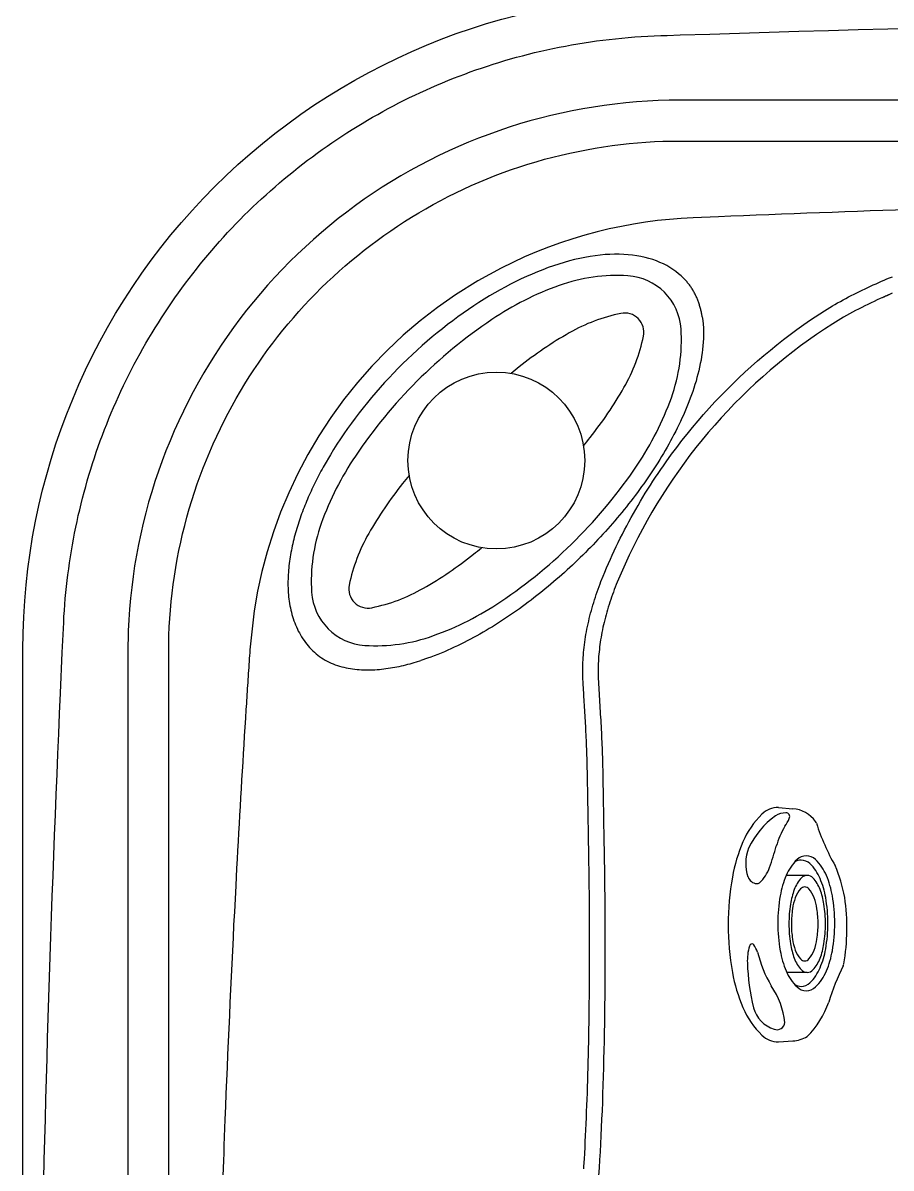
# Model space of a CAD drawing. Extents: x 528 to 612, y 649 to 778.
# Drawn here: x 528.21 to 544.15, y 713.94 to 734.95 of the extents above; entities that cross this region are included whole.
import ezdxf

# ---------------------------------------------------------------- set-up
doc = ezdxf.new("R2010")
doc.units = 0
doc.header["$MEASUREMENT"] = 0
doc.layers.add('1', color=4, linetype='Continuous')

# ---------------------------------------------------------------- blocks, each defined once
blk = doc.blocks.new('speaker_cover')
at = {"layer": '1'}
blk.add_lwpolyline([(132.406, 82.479, 0.182123), (131.717, 82.22, 0.10272), (130.95, 81.201, 0.06203), (130.518, 79.884, 0.048276), (130.346, 78.114, 0.048276), (130.518, 76.344, 0.06203), (130.95, 75.027, 0.10272), (131.717, 74.008, 0.182123), (132.406, 73.749, 0.182123), (133.094, 74.008, 0.10272), (133.862, 75.027, 0.06203), (134.293, 76.344, 0.048276), (134.465, 78.114, 0.048276), (134.293, 79.884, 0.06203), (133.862, 81.201, 0.10272), (133.094, 82.22, 0.182123)], format="xyb", close=True, dxfattribs=at)
at = {"layer": '1', "color": 3}
for points in [[(132.406, 81.797, 0.252394), (132.111, 81.638, 0.079125), (131.696, 80.718, 0.038428), (131.487, 79.628, 0.003572), (131.467, 79.436, 0.028106)], [(133.344, 79.436, 0.003572), (133.324, 79.628, 0.038428), (133.115, 80.718, 0.079125), (132.7, 81.638, 0.252394), (132.406, 81.797, 0.252394)], [(131.467, 76.792, 0.003572), (131.487, 76.6, 0.038428), (131.696, 75.51, 0.079125), (132.111, 74.59, 0.252394), (132.406, 74.431, 0.252394), (132.7, 74.59, 0.079125), (133.115, 75.51, 0.038428), (133.324, 76.6, 0.003572), (133.344, 76.792, 0.028106)]]:
    blk.add_lwpolyline(points, format="xyb", dxfattribs=at)
at = {"layer": '1'}
blk.add_circle((132.406, 78.114), 1.622, dxfattribs=at)
blk = doc.blocks.new('68')
at = {"layer": '1', "color": 1, "rotation": 180}
blk.add_blockref('speaker_cover', (132.406, 78.114), dxfattribs=at)
blk = doc.blocks.new('94JET')
at = {"layer": '1', "color": 2}
for p, q in [((0.921, 2.15), (1.187, 2.128)), ((1.45, 0.905), (1.065, 0.905)), ((1.45, -0.876), (1.076, -0.876)), ((0.921, -2.15), (1.195, -2.132))]:
    blk.add_line(p, q, dxfattribs=at)
blk.add_lwpolyline([(0.921, 2.15, 0.194525), (0.62, 2.028, 0.099704), (0.27, 1.52, 0.05735), (0.077, 0.875, 0.043939), (0, 0, 0.043939), (0.077, -0.875, 0.05735), (0.27, -1.52, 0.099704), (0.62, -2.028, 0.194525), (0.921, -2.15, 0.194525)], format="xyb", dxfattribs=at)
for points in [[(1.956, 0.027, 0.043317), (1.912, 0.531, 0.056661), (1.803, 0.902, 0.099192), (1.604, 1.195, 0.196409), (1.433, 1.265, 0.196409), (1.263, 1.195, 0.099192), (1.064, 0.902, 0.056661), (0.954, 0.531, 0.043317), (0.911, 0.027, 0.043317), (0.954, -0.477, 0.056661), (1.064, -0.849, 0.099192), (1.263, -1.142, 0.196409), (1.433, -1.211, 0.196409), (1.604, -1.142, 0.099192), (1.803, -0.849, 0.056661), (1.912, -0.477, 0.043317)], [(1.45, -0.876, 0.211502), (1.556, -0.829, 0.094638), (1.687, -0.615, 0.051331), (1.756, -0.349, 0.038645), (1.785, 0.015, 0.038645), (1.756, 0.378, 0.051331), (1.687, 0.644, 0.094638), (1.556, 0.858, 0.211502), (1.45, 0.905, 0.211502), (1.344, 0.858, 0.094638), (1.213, 0.644, 0.051331), (1.143, 0.378, 0.038645), (1.115, 0.015, 0.038645), (1.143, -0.349, 0.051331), (1.213, -0.615, 0.094638), (1.344, -0.829, 0.211502)]]:
    blk.add_lwpolyline(points, format="xyb", close=True, dxfattribs=at)
at = {"layer": '1', "color": 3}
for points in [[(1.83, 0.027, 0.043317), (1.789, 0.498, 0.056661), (1.686, 0.846, 0.099192), (1.5, 1.12, 0.196409), (1.341, 1.185, 0.139465), (1.221, 1.151, 0.099192)], [(1.221, -1.097, 0.139465), (1.341, -1.131, 0.196409), (1.5, -1.066, 0.099192), (1.686, -0.792, 0.056661), (1.789, -0.445, 0.043317), (1.83, 0.027, 0.043317)]]:
    blk.add_lwpolyline(points, format="xyb", dxfattribs=at)
blk.add_lwpolyline([(1.405, -0.664, 0.216678), (1.482, -0.629, 0.092908), (1.578, -0.465, 0.049579), (1.629, -0.263, 0.037156), (1.65, 0.015, 0.037156), (1.629, 0.292, 0.049579), (1.578, 0.494, 0.092908), (1.482, 0.658, 0.216678), (1.405, 0.693, 0.216678), (1.328, 0.658, 0.092908), (1.232, 0.494, 0.049579), (1.18, 0.292, 0.037156), (1.16, 0.015, 0.037156), (1.18, -0.263, 0.049579), (1.232, -0.465, 0.092908), (1.328, -0.629, 0.216678)], format="xyb", close=True, dxfattribs=at)
at = {"layer": '1', "color": 2}
for centre, radius, start, end in [((1.139, 1.557), 0.573, 35.9872, 85.3803), ((1.506, 1.824), 0.119, 17.5387, 35.9872), ((5.326, 3.031), 3.886, 197.5387, 210.0725), ((-0.387, 0.06), 2.563, 9.9192, 23.5403), ((-1.707, -0.062), 3.886, 350.2358, 8.3326), ((5.966, -2.677), 4.308, 153.4774, 163.0192), ((2.005, -0.701), 0.119, 333.4774, 350.2358), ((0.343, -0.913), 1.586, 314.1906, 341.365), ((1.155, -1.578), 0.556, 273.3737, 301.881)]:
    blk.add_arc(centre, radius, start, end, dxfattribs=at)
at = {"layer": '1', "color": 3}
for centre, radius, start, end in [((1.783, 0.735), 1.56, 125.9518, 154.4901), ((1.062, 1.678), 0.375, 90.333, 121.4248), ((0.571, 2.169), 0.592, 322.0648, 338.2692), ((1.061, 1.984), 0.0685, 330.254, 90.9551), ((2.518, 0.959), 1.705, 150.2332, 163.6622), ((1.083, 1.125), 0.762, 158.3465, 199.0444), ((-3.065, 2.471), 4.079, 339.6279, 345.3447), ((0.063, 1.308), 0.743, 313.5517, 339.6906), ((0.542, 0.942), 0.19, 200.0641, 264.4059), ((0.53, 0.818), 0.0654, 264.4059, 313.5517), ((1.29, -0.659), 0.939, 163.5628, 182.5916), ((0.458, -0.416), 0.0728, 137.8056, 161.5776), ((0.436, -0.396), 0.042, 36.1572, 137.8056), ((0.053, -0.676), 0.517, 19.6286, 36.1572), ((2.77, 0.041), 2.296, 193.6863, 210.4486), ((4.122, -0.595), 3.771, 181.612, 194.2575), ((-0.393, -1.943), 1.44, 5.8985, 34.7447), ((1.007, -1.384), 0.558, 194.4882, 252.9172), ((0.894, -1.781), 0.146, 249.6717, 354.5827)]:
    blk.add_arc(centre, radius, start, end, dxfattribs=at)
blk = doc.blocks.new('2010JETSETTER')
at = {"layer": '1', "color": 3, "linetype": 'Continuous'}
for p, q in [((72.055, 63.184), (12.058, 63.184)), ((1.926, 53.052), (1.926, 12.056))]:
    blk.add_line(p, q, dxfattribs=at)
at = {"layer": '1', "color": 4, "linetype": 'Continuous'}
blk.add_lwpolyline([(12, 65.108), (72.112, 65.108, -0.414214), (84.112, 53.108), (84.112, 12, -0.414214), (72.112, 0), (12, 0, -0.414214), (0, 12), (0, 53.108, -0.414214)], format="xyb", close=True, dxfattribs=at)
at = {"layer": '1', "color": 3, "linetype": 'Continuous'}
for points in [[(12.061, 64.381), (12.606, 64.398), (13.151, 64.415), (13.696, 64.431), (14.241, 64.448), (14.786, 64.464), (15.331, 64.479), (15.876, 64.495), (16.421, 64.509), (16.967, 64.524), (17.512, 64.538), (18.057, 64.553), (18.602, 64.566), (19.147, 64.58), (19.692, 64.593), (20.238, 64.606)], [(0.723, 53.05), (0.728, 53.16), (0.733, 53.27), (0.738, 53.38), (0.743, 53.49), (0.749, 53.6), (0.754, 53.71), (0.761, 53.82), (0.769, 53.93), (0.778, 54.04), (0.789, 54.15), (0.8, 54.26), (0.812, 54.37), (0.826, 54.479), (0.84, 54.589), (0.855, 54.698), (0.872, 54.807), (0.89, 54.916), (0.908, 55.024), (0.928, 55.133), (0.949, 55.241), (0.97, 55.349), (0.993, 55.456), (1.017, 55.563), (1.042, 55.67), (1.068, 55.777), (1.095, 55.884), (1.123, 55.99), (1.152, 56.096), (1.182, 56.202), (1.213, 56.307), (1.245, 56.412), (1.278, 56.517), (1.312, 56.622), (1.347, 56.726), (1.384, 56.83), (1.421, 56.933), (1.459, 57.037), (1.498, 57.14), (1.539, 57.242), (1.58, 57.344), (1.622, 57.446), (1.665, 57.547), (1.709, 57.648), (1.754, 57.748), (1.8, 57.848), (1.848, 57.947), (1.896, 58.046), (1.945, 58.145), (1.995, 58.243), (2.045, 58.34), (2.097, 58.437), (2.15, 58.534), (2.204, 58.63), (2.258, 58.725), (2.314, 58.82), (2.37, 58.914), (2.428, 59.008), (2.486, 59.101), (2.545, 59.194), (2.605, 59.286), (2.666, 59.377), (2.728, 59.468), (2.79, 59.558), (2.854, 59.648), (2.918, 59.737), (2.984, 59.825), (3.05, 59.913), (3.117, 60), (3.185, 60.087), (3.253, 60.173), (3.323, 60.258), (3.393, 60.342), (3.465, 60.426), (3.537, 60.509), (3.61, 60.592), (3.683, 60.674), (3.758, 60.755), (3.833, 60.835), (3.909, 60.915), (3.986, 60.994), (4.064, 61.072), (4.142, 61.149), (4.221, 61.226), (4.301, 61.301), (4.382, 61.376), (4.463, 61.451), (4.545, 61.524), (4.628, 61.597), (4.711, 61.669), (4.795, 61.74), (4.88, 61.81), (4.966, 61.879), (5.052, 61.948), (5.139, 62.016), (5.226, 62.082), (5.314, 62.148), (5.403, 62.213), (5.492, 62.278), (5.582, 62.341), (5.673, 62.403), (5.764, 62.465), (5.855, 62.526), (5.948, 62.585), (6.041, 62.644), (6.134, 62.702), (6.228, 62.759), (6.322, 62.815), (6.417, 62.871), (6.513, 62.925), (6.609, 62.978), (6.706, 63.031), (6.803, 63.082), (6.9, 63.133), (6.999, 63.182), (7.097, 63.231), (7.196, 63.279), (7.296, 63.325), (7.396, 63.371), (7.497, 63.416), (7.598, 63.46), (7.699, 63.503), (7.801, 63.545), (7.903, 63.586), (8.006, 63.626), (8.109, 63.664), (8.212, 63.702), (8.316, 63.739), (8.42, 63.775), (8.525, 63.81), (8.63, 63.844), (8.737, 63.877), (8.844, 63.91), (8.952, 63.941), (9.06, 63.971), (9.17, 64.001), (9.28, 64.029), (9.391, 64.057), (9.503, 64.083), (9.615, 64.109), (9.729, 64.133), (9.842, 64.156), (9.957, 64.178), (10.071, 64.199), (10.185, 64.219), (10.3, 64.238), (10.415, 64.255), (10.53, 64.272), (10.645, 64.287), (10.761, 64.301), (10.877, 64.313), (10.994, 64.325), (11.112, 64.335), (11.231, 64.345), (11.35, 64.353), (11.469, 64.36), (11.588, 64.365), (11.706, 64.369), (11.824, 64.373), (12.061, 64.381)], [(12.058, 63.184), (11.859, 63.182), (11.66, 63.176), (11.461, 63.166), (11.262, 63.153), (11.064, 63.135), (10.866, 63.114), (10.669, 63.089), (10.472, 63.059), (10.275, 63.026), (10.08, 62.989), (9.885, 62.949), (9.691, 62.904), (9.498, 62.856), (9.306, 62.804), (9.115, 62.748), (8.926, 62.688), (8.737, 62.625), (8.55, 62.558), (8.364, 62.488), (8.18, 62.413), (7.997, 62.335), (7.815, 62.254), (7.635, 62.169), (7.457, 62.08), (7.281, 61.988), (7.106, 61.893), (6.934, 61.794), (6.763, 61.692), (6.595, 61.586), (6.429, 61.478), (6.265, 61.366), (6.104, 61.251), (5.944, 61.133), (5.788, 61.012), (5.633, 60.888), (5.481, 60.76), (5.331, 60.63), (5.184, 60.497), (5.04, 60.361), (4.898, 60.222), (4.759, 60.08), (4.622, 59.936), (4.489, 59.789), (4.358, 59.639), (4.23, 59.486), (4.105, 59.33), (3.983, 59.173), (3.864, 59.013), (3.749, 58.851), (3.636, 58.687), (3.527, 58.52), (3.422, 58.352), (3.32, 58.182), (3.221, 58.009), (3.125, 57.835), (3.033, 57.659), (2.945, 57.481), (2.86, 57.302), (2.778, 57.12), (2.7, 56.937), (2.626, 56.753), (2.555, 56.567), (2.487, 56.379), (2.424, 56.19), (2.364, 56), (2.308, 55.809), (2.256, 55.616), (2.207, 55.423), (2.162, 55.229), (2.121, 55.033), (2.084, 54.838), (2.051, 54.641), (2.022, 54.444), (1.997, 54.246), (1.975, 54.048), (1.958, 53.849), (1.944, 53.65), (1.934, 53.451), (1.926, 53.052)], [(2.676, 53.054), (2.677, 53.209), (2.68, 53.364), (2.687, 53.519), (2.696, 53.674), (2.708, 53.83), (2.722, 53.985), (2.739, 54.141), (2.759, 54.297), (2.781, 54.453), (2.806, 54.609), (2.834, 54.765), (2.864, 54.92), (2.897, 55.075), (2.932, 55.23), (2.97, 55.384), (3.011, 55.537), (3.054, 55.69), (3.1, 55.842), (3.149, 55.993), (3.2, 56.143), (3.253, 56.293), (3.309, 56.441), (3.367, 56.588), (3.428, 56.734), (3.491, 56.878), (3.557, 57.022), (3.625, 57.163), (3.695, 57.303), (3.767, 57.442), (3.841, 57.579), (3.917, 57.714), (3.995, 57.847), (4.074, 57.978), (4.155, 58.108), (4.238, 58.235), (4.323, 58.361), (4.41, 58.485), (4.498, 58.608), (4.588, 58.728), (4.68, 58.847), (4.773, 58.964), (4.868, 59.08), (4.965, 59.194), (5.064, 59.306), (5.164, 59.417), (5.266, 59.526), (5.37, 59.633), (5.476, 59.739), (5.583, 59.843), (5.692, 59.945), (5.803, 60.046), (5.916, 60.145), (6.03, 60.242), (6.146, 60.337), (6.264, 60.431), (6.383, 60.523), (6.504, 60.613), (6.627, 60.702), (6.751, 60.788), (6.877, 60.873), (7.005, 60.956), (7.134, 61.037), (7.265, 61.117), (7.398, 61.194), (7.532, 61.27), (7.668, 61.343), (7.806, 61.415), (7.945, 61.485), (8.086, 61.552), (8.229, 61.618), (8.374, 61.681), (8.52, 61.742), (8.668, 61.801), (8.817, 61.857), (8.967, 61.911), (9.118, 61.962), (9.27, 62.011), (9.422, 62.056), (9.574, 62.1), (9.728, 62.14), (9.882, 62.178), (10.036, 62.213), (10.191, 62.246), (10.346, 62.276), (10.501, 62.304), (10.657, 62.329), (10.813, 62.351), (10.969, 62.371), (11.125, 62.388), (11.281, 62.403), (11.436, 62.415), (11.591, 62.424), (11.746, 62.43), (12.056, 62.434)], [(12.056, 62.434), (14.056, 62.434), (16.056, 62.434), (18.056, 62.434), (20.056, 62.434), (22.056, 62.434), (24.056, 62.434), (26.056, 62.434), (28.056, 62.434), (30.056, 62.434), (32.056, 62.434)], [(16.945, 61.202), (16.713, 61.194), (16.48, 61.186), (16.248, 61.178), (16.016, 61.169), (15.783, 61.161), (15.551, 61.152), (15.319, 61.144), (15.086, 61.135), (14.854, 61.127), (14.622, 61.118), (14.39, 61.109), (14.157, 61.1), (13.925, 61.091), (13.693, 61.082), (13.46, 61.073), (13.228, 61.064), (12.996, 61.055), (12.764, 61.046), (12.299, 61.027)], [(12.299, 61.027), (12.083, 61.015), (11.866, 60.998), (11.647, 60.975), (11.427, 60.946), (11.206, 60.911), (10.984, 60.87), (10.761, 60.822), (10.538, 60.768), (10.315, 60.708), (10.092, 60.641), (9.87, 60.568), (9.649, 60.488), (9.428, 60.401), (9.209, 60.308), (8.991, 60.208), (8.776, 60.101), (8.562, 59.988), (8.351, 59.869), (7.938, 59.611)], [(14.712, 59.32), (14.76, 59.35), (14.808, 59.38), (14.857, 59.409), (14.905, 59.438), (14.954, 59.466), (15.004, 59.493), (15.053, 59.52), (15.103, 59.547), (15.153, 59.574), (15.203, 59.6), (15.254, 59.626), (15.304, 59.651), (15.355, 59.676), (15.405, 59.701), (15.456, 59.725), (15.507, 59.749), (15.557, 59.772), (15.608, 59.795), (15.658, 59.818), (15.708, 59.84), (15.758, 59.862), (15.808, 59.884), (15.858, 59.905), (15.908, 59.926), (15.958, 59.946)], [(15.956, 59.641), (15.903, 59.618), (15.848, 59.594), (15.793, 59.57), (15.737, 59.545), (15.681, 59.519), (15.624, 59.493), (15.567, 59.466), (15.51, 59.438), (15.453, 59.41), (15.395, 59.381), (15.339, 59.353), (15.282, 59.323), (15.227, 59.294), (15.172, 59.264), (15.118, 59.234), (15.064, 59.204), (15.013, 59.174), (14.962, 59.144), (14.863, 59.083)], [(7.938, 59.611), (7.609, 59.38), (7.29, 59.134), (6.982, 58.872), (6.687, 58.595), (6.406, 58.305), (6.139, 58.002), (5.887, 57.687), (5.651, 57.363), (5.432, 57.028), (5.23, 56.686), (5.045, 56.338), (4.878, 55.983), (4.729, 55.625), (4.597, 55.264), (4.483, 54.901), (4.386, 54.538), (4.307, 54.176), (4.244, 53.815), (4.166, 53.103)], [(15.897, 59.615), (15.89, 59.613), (15.884, 59.61), (15.878, 59.607), (15.872, 59.605), (15.866, 59.602), (15.86, 59.599), (15.854, 59.597), (15.848, 59.594), (15.841, 59.591), (15.835, 59.589), (15.829, 59.586), (15.823, 59.583), (15.817, 59.58), (15.811, 59.578), (15.805, 59.575), (15.799, 59.572), (15.792, 59.57), (15.786, 59.567), (15.774, 59.561)], [(11.907, 56.691), (12, 56.815), (12.095, 56.939), (12.192, 57.06), (12.291, 57.181), (12.391, 57.3), (12.493, 57.418), (12.597, 57.534), (12.702, 57.648), (12.809, 57.761), (12.918, 57.872), (13.028, 57.982), (13.14, 58.089), (13.253, 58.195), (13.368, 58.3), (13.484, 58.402), (13.601, 58.503), (13.72, 58.601), (13.84, 58.698), (13.961, 58.793), (14.083, 58.886), (14.207, 58.977), (14.332, 59.066), (14.457, 59.153), (14.712, 59.32)], [(14.863, 59.083), (14.713, 58.985), (14.564, 58.884), (14.418, 58.781), (14.273, 58.676), (14.13, 58.568), (13.989, 58.457), (13.851, 58.344), (13.714, 58.229), (13.579, 58.111), (13.447, 57.991), (13.316, 57.869), (13.188, 57.744), (13.062, 57.617), (12.938, 57.488), (12.816, 57.357), (12.697, 57.224), (12.58, 57.088), (12.465, 56.95), (12.353, 56.811), (12.243, 56.669), (12.135, 56.526), (12.03, 56.38), (11.928, 56.232), (11.828, 56.083), (11.731, 55.932), (11.636, 55.78), (11.544, 55.626), (11.455, 55.471), (11.369, 55.314), (11.285, 55.155), (11.204, 54.995), (11.126, 54.834), (11.051, 54.671), (10.908, 54.342)], [(10.648, 54.449), (10.68, 54.527), (10.713, 54.605), (10.747, 54.683), (10.782, 54.761), (10.817, 54.839), (10.853, 54.916), (10.89, 54.993), (10.927, 55.07), (10.965, 55.147), (11.003, 55.223), (11.042, 55.3), (11.082, 55.376), (11.123, 55.451), (11.164, 55.527), (11.206, 55.602), (11.248, 55.677), (11.291, 55.751), (11.335, 55.826), (11.379, 55.9), (11.424, 55.973), (11.469, 56.047), (11.516, 56.12), (11.563, 56.192), (11.61, 56.265), (11.658, 56.337), (11.707, 56.408), (11.756, 56.479), (11.806, 56.55), (11.907, 56.691)], [(10.279, 52.57), (10.278, 52.611), (10.276, 52.653), (10.276, 52.695), (10.276, 52.738), (10.276, 52.781), (10.277, 52.825), (10.279, 52.869), (10.281, 52.914), (10.283, 52.96), (10.287, 53.005), (10.29, 53.052), (10.295, 53.098), (10.3, 53.145), (10.306, 53.192), (10.312, 53.24), (10.319, 53.288), (10.326, 53.336), (10.335, 53.384), (10.343, 53.432), (10.353, 53.481), (10.362, 53.53), (10.373, 53.579), (10.384, 53.627), (10.395, 53.677), (10.407, 53.726), (10.42, 53.775), (10.433, 53.824), (10.447, 53.873), (10.461, 53.922), (10.476, 53.971), (10.491, 54.019), (10.507, 54.068), (10.523, 54.116), (10.539, 54.165), (10.556, 54.213), (10.574, 54.261), (10.592, 54.308), (10.61, 54.355), (10.648, 54.449)], [(10.908, 54.342), (10.89, 54.296), (10.872, 54.251), (10.854, 54.205), (10.837, 54.159), (10.82, 54.113), (10.804, 54.067), (10.788, 54.021), (10.773, 53.975), (10.758, 53.929), (10.744, 53.883), (10.73, 53.836), (10.716, 53.79), (10.703, 53.743), (10.691, 53.697), (10.679, 53.651), (10.668, 53.604), (10.657, 53.558), (10.647, 53.513), (10.637, 53.467), (10.628, 53.421), (10.62, 53.376), (10.612, 53.331), (10.604, 53.286), (10.597, 53.242), (10.591, 53.197), (10.585, 53.153), (10.58, 53.109), (10.575, 53.066), (10.571, 53.023), (10.567, 52.98), (10.564, 52.937), (10.562, 52.894), (10.56, 52.852), (10.558, 52.811), (10.557, 52.769), (10.557, 52.728), (10.557, 52.687), (10.558, 52.647), (10.56, 52.567)], [(0.383, 43.369), (0.393, 43.741), (0.402, 44.114), (0.412, 44.486), (0.422, 44.859), (0.432, 45.231), (0.443, 45.603), (0.454, 45.976), (0.466, 46.348), (0.477, 46.721), (0.489, 47.093), (0.501, 47.465), (0.514, 47.838), (0.527, 48.21), (0.54, 48.582), (0.554, 48.955), (0.568, 49.327), (0.582, 49.699), (0.596, 50.072), (0.611, 50.444), (0.626, 50.816), (0.641, 51.189), (0.657, 51.561), (0.673, 51.933), (0.689, 52.305), (0.723, 53.05)], [(2.676, 42.511), (2.676, 43.683), (2.676, 44.854), (2.676, 46.026), (2.676, 47.197), (2.676, 48.368), (2.676, 49.54), (2.676, 50.711), (2.676, 53.054)], [(4.166, 53.103), (4.162, 53.048), (4.158, 52.994), (4.155, 52.939), (4.151, 52.884), (4.147, 52.829), (4.144, 52.774), (4.14, 52.72), (4.136, 52.665), (4.133, 52.61), (4.129, 52.555), (4.126, 52.5), (4.122, 52.446), (4.119, 52.391), (4.115, 52.336), (4.111, 52.281), (4.108, 52.226), (4.104, 52.172), (4.101, 52.117), (4.094, 52.007)], [(10.335, 51.611), (10.334, 51.644), (10.332, 51.677), (10.33, 51.71), (10.328, 51.742), (10.326, 51.775), (10.324, 51.808), (10.322, 51.841), (10.32, 51.873), (10.318, 51.906), (10.316, 51.938), (10.314, 51.97), (10.312, 52.003), (10.31, 52.035), (10.308, 52.067), (10.306, 52.099), (10.304, 52.131), (10.302, 52.163), (10.3, 52.195), (10.298, 52.226), (10.296, 52.258), (10.294, 52.29), (10.293, 52.321), (10.291, 52.352), (10.289, 52.384), (10.287, 52.415), (10.286, 52.446), (10.284, 52.477), (10.282, 52.508), (10.279, 52.57)], [(10.56, 52.567), (10.563, 52.515), (10.566, 52.463), (10.569, 52.41), (10.571, 52.357), (10.574, 52.303), (10.578, 52.25), (10.581, 52.196), (10.584, 52.141), (10.588, 52.087), (10.591, 52.032), (10.595, 51.977), (10.598, 51.922), (10.602, 51.866), (10.605, 51.81), (10.609, 51.754), (10.612, 51.698), (10.615, 51.641), (10.617, 51.584), (10.62, 51.527), (10.622, 51.47), (10.625, 51.413), (10.627, 51.356), (10.629, 51.299), (10.631, 51.242), (10.633, 51.185), (10.635, 51.128), (10.636, 51.071), (10.638, 51.014), (10.639, 50.957), (10.641, 50.901), (10.642, 50.844), (10.643, 50.787), (10.644, 50.727), (10.645, 50.666), (10.647, 50.603), (10.648, 50.537), (10.649, 50.469), (10.65, 50.399), (10.651, 50.327), (10.652, 50.253), (10.654, 50.177), (10.655, 50.099), (10.656, 50.018), (10.657, 49.936), (10.659, 49.852), (10.66, 49.766), (10.662, 49.678), (10.663, 49.588), (10.667, 49.403)], [(4.094, 52.007), (4.084, 51.846), (4.074, 51.684), (4.064, 51.522), (4.054, 51.36), (4.044, 51.199), (4.034, 51.037), (4.024, 50.875), (4.014, 50.714), (4.005, 50.552), (3.995, 50.39), (3.986, 50.228), (3.977, 50.066), (3.968, 49.905), (3.958, 49.743), (3.949, 49.581), (3.94, 49.419), (3.932, 49.257), (3.923, 49.096), (3.906, 48.772)], [(10.386, 49.402), (10.385, 49.471), (10.383, 49.539), (10.382, 49.605), (10.381, 49.67), (10.38, 49.735), (10.379, 49.798), (10.378, 49.86), (10.377, 49.921), (10.376, 49.981), (10.375, 50.04), (10.374, 50.097), (10.373, 50.154), (10.372, 50.209), (10.371, 50.263), (10.37, 50.316), (10.37, 50.368), (10.369, 50.418), (10.368, 50.468), (10.367, 50.517), (10.366, 50.565), (10.365, 50.612), (10.365, 50.658), (10.364, 50.703), (10.363, 50.747), (10.362, 50.791), (10.361, 50.834), (10.36, 50.876), (10.359, 50.918), (10.358, 50.959), (10.357, 51), (10.356, 51.04), (10.355, 51.081), (10.354, 51.121), (10.353, 51.161), (10.351, 51.202), (10.35, 51.242), (10.349, 51.283), (10.347, 51.324), (10.346, 51.365), (10.344, 51.406), (10.343, 51.447), (10.341, 51.488), (10.339, 51.529), (10.335, 51.611)], [(10.399, 48.428), (10.399, 48.477), (10.398, 48.525), (10.398, 48.574), (10.397, 48.622), (10.397, 48.671), (10.396, 48.72), (10.396, 48.768), (10.395, 48.817), (10.394, 48.865), (10.394, 48.914), (10.393, 48.963), (10.392, 49.012), (10.392, 49.06), (10.391, 49.109), (10.39, 49.158), (10.389, 49.207), (10.389, 49.255), (10.388, 49.304), (10.386, 49.402)], [(10.667, 49.403), (10.67, 49.238), (10.673, 49.073), (10.675, 48.907), (10.677, 48.741), (10.679, 48.575), (10.68, 48.408), (10.681, 48.241), (10.682, 48.074), (10.683, 47.906), (10.683, 47.739), (10.683, 47.571), (10.682, 47.404), (10.682, 47.237), (10.681, 47.07), (10.68, 46.903), (10.678, 46.737), (10.676, 46.572), (10.674, 46.407), (10.672, 46.243), (10.669, 46.079), (10.666, 45.916), (10.663, 45.754), (10.659, 45.592), (10.655, 45.432), (10.65, 45.272), (10.645, 45.114), (10.64, 44.956), (10.635, 44.799), (10.629, 44.644), (10.622, 44.49), (10.616, 44.337), (10.608, 44.186), (10.601, 44.037), (10.593, 43.889), (10.585, 43.743), (10.576, 43.599), (10.567, 43.456)], [(3.906, 48.772), (3.893, 48.534), (3.881, 48.295), (3.868, 48.057), (3.857, 47.819), (3.845, 47.58), (3.833, 47.342), (3.822, 47.104), (3.811, 46.865), (3.799, 46.627), (3.789, 46.389), (3.778, 46.15), (3.767, 45.912), (3.757, 45.673), (3.747, 45.435), (3.737, 45.197), (3.727, 44.958), (3.718, 44.72), (3.708, 44.481), (3.69, 44.004)], [(10.305, 43.757), (10.311, 43.863), (10.317, 43.97), (10.322, 44.078), (10.328, 44.186), (10.333, 44.296), (10.338, 44.406), (10.343, 44.517), (10.347, 44.629), (10.351, 44.742), (10.356, 44.855), (10.36, 44.969), (10.363, 45.084), (10.367, 45.199), (10.37, 45.315), (10.374, 45.431), (10.377, 45.548), (10.38, 45.665), (10.382, 45.783), (10.385, 45.901), (10.387, 46.02), (10.389, 46.139), (10.391, 46.258), (10.393, 46.378), (10.395, 46.498), (10.396, 46.618), (10.397, 46.738), (10.398, 46.859), (10.399, 46.979), (10.4, 47.1), (10.401, 47.221), (10.401, 47.342), (10.402, 47.462), (10.402, 47.583), (10.402, 47.704), (10.402, 47.825), (10.402, 47.945), (10.401, 48.066), (10.401, 48.187), (10.399, 48.428)], [(3.69, 44.004), (3.685, 43.866), (3.68, 43.728), (3.675, 43.589), (3.67, 43.451), (3.665, 43.313), (3.66, 43.174), (3.656, 43.036), (3.651, 42.898), (3.646, 42.759), (3.642, 42.621), (3.637, 42.483), (3.633, 42.345), (3.628, 42.206), (3.624, 42.068), (3.62, 41.93), (3.616, 41.791), (3.611, 41.653), (3.607, 41.515), (3.599, 41.238)], [(10.294, 43.58), (10.296, 43.609), (10.297, 43.639), (10.299, 43.668), (10.301, 43.698), (10.305, 43.757)]]:
    blk.add_lwpolyline(points, dxfattribs=at)
at = {"layer": '1', "color": 2, "linetype": 'Continuous'}
for points in [[(12.13, 59.915), (12.084, 59.959), (12.035, 60.001), (11.984, 60.041), (11.931, 60.079), (11.875, 60.115), (11.817, 60.149), (11.756, 60.18), (11.693, 60.209), (11.628, 60.236), (11.56, 60.26), (11.491, 60.282), (11.419, 60.301), (11.344, 60.317), (11.268, 60.331), (11.19, 60.342), (11.11, 60.35), (11.028, 60.356), (10.944, 60.359), (10.859, 60.359), (10.772, 60.356), (10.684, 60.351), (10.594, 60.342), (10.502, 60.331), (10.41, 60.317), (10.316, 60.301), (10.222, 60.281), (10.126, 60.26), (10.03, 60.235), (9.933, 60.208), (9.836, 60.178), (9.738, 60.146), (9.64, 60.112), (9.541, 60.075), (9.443, 60.036), (9.344, 59.994), (9.246, 59.951), (9.147, 59.905), (9.049, 59.858), (8.951, 59.808), (8.854, 59.757), (8.757, 59.704), (8.66, 59.649), (8.564, 59.592), (8.467, 59.533), (8.371, 59.472), (8.274, 59.409), (8.177, 59.344), (8.081, 59.278), (7.984, 59.209), (7.889, 59.138), (7.793, 59.066), (7.699, 58.992), (7.605, 58.917), (7.512, 58.84), (7.42, 58.761), (7.328, 58.682), (7.238, 58.601), (7.149, 58.519), (7.061, 58.436), (6.974, 58.351), (6.889, 58.266), (6.804, 58.179), (6.721, 58.092), (6.639, 58.003), (6.558, 57.913), (6.478, 57.822), (6.399, 57.73), (6.322, 57.637), (6.246, 57.543), (6.172, 57.448), (6.099, 57.353), (6.028, 57.258), (5.959, 57.162), (5.892, 57.065), (5.827, 56.969), (5.763, 56.872), (5.702, 56.775), (5.643, 56.678), (5.53, 56.485)], [(12.468, 59.208), (12.466, 59.225), (12.463, 59.243), (12.459, 59.26), (12.456, 59.277), (12.452, 59.295), (12.448, 59.312), (12.444, 59.329), (12.44, 59.347), (12.436, 59.364), (12.431, 59.381), (12.426, 59.398), (12.421, 59.415), (12.416, 59.432), (12.411, 59.449), (12.405, 59.465), (12.399, 59.482), (12.393, 59.499), (12.387, 59.515), (12.38, 59.532), (12.374, 59.548), (12.367, 59.564), (12.359, 59.581), (12.352, 59.597), (12.344, 59.613), (12.336, 59.628), (12.328, 59.644), (12.32, 59.66), (12.311, 59.675), (12.302, 59.691), (12.293, 59.706), (12.284, 59.721), (12.274, 59.736), (12.265, 59.751), (12.255, 59.766), (12.244, 59.78), (12.234, 59.794), (12.223, 59.809), (12.212, 59.823), (12.201, 59.836), (12.19, 59.85), (12.178, 59.863), (12.167, 59.877), (12.155, 59.89), (12.13, 59.915)], [(12.468, 59.208), (12.478, 59.142), (12.484, 59.076), (12.489, 59.01), (12.491, 58.944), (12.492, 58.878), (12.49, 58.811), (12.487, 58.745), (12.482, 58.679), (12.475, 58.613), (12.467, 58.547), (12.457, 58.482), (12.446, 58.417), (12.433, 58.351), (12.42, 58.287), (12.405, 58.222), (12.389, 58.158), (12.372, 58.094), (12.354, 58.03), (12.335, 57.966), (12.314, 57.903), (12.293, 57.84), (12.271, 57.778), (12.249, 57.715), (12.225, 57.653), (12.201, 57.592), (12.176, 57.53), (12.15, 57.469), (12.123, 57.408), (12.096, 57.348), (12.068, 57.288), (12.04, 57.228), (12.01, 57.168), (11.981, 57.109), (11.95, 57.05), (11.919, 56.992), (11.888, 56.933), (11.856, 56.875), (11.823, 56.818), (11.79, 56.76), (11.756, 56.703), (11.722, 56.646), (11.688, 56.59), (11.653, 56.533), (11.617, 56.477), (11.581, 56.422), (11.545, 56.366), (11.508, 56.311), (11.471, 56.256), (11.433, 56.202), (11.395, 56.148), (11.356, 56.094), (11.317, 56.04), (11.278, 55.987), (11.238, 55.933), (11.198, 55.881), (11.158, 55.828), (11.117, 55.776), (11.076, 55.724), (11.034, 55.672), (10.992, 55.621), (10.95, 55.57), (10.908, 55.519), (10.865, 55.468), (10.821, 55.418), (10.778, 55.368), (10.734, 55.319), (10.69, 55.269), (10.645, 55.22), (10.6, 55.171), (10.555, 55.123), (10.509, 55.075), (10.464, 55.027), (10.417, 54.979), (10.371, 54.932), (10.324, 54.885), (10.277, 54.838), (10.23, 54.792), (10.182, 54.746), (10.134, 54.7), (10.086, 54.655), (10.037, 54.61), (9.988, 54.565), (9.939, 54.52), (9.89, 54.476), (9.84, 54.432), (9.79, 54.389), (9.74, 54.346), (9.689, 54.303), (9.638, 54.26), (9.587, 54.218), (9.535, 54.176), (9.484, 54.135), (9.432, 54.094), (9.379, 54.053), (9.327, 54.013), (9.274, 53.973), (9.221, 53.933), (9.167, 53.894), (9.113, 53.855), (9.059, 53.817), (9.005, 53.779), (8.95, 53.741), (8.895, 53.704), (8.84, 53.668), (8.785, 53.631), (8.729, 53.595), (8.673, 53.56), (8.617, 53.525), (8.56, 53.491), (8.503, 53.457), (8.446, 53.423), (8.388, 53.39), (8.33, 53.358), (8.272, 53.326), (8.214, 53.295), (8.155, 53.264), (8.096, 53.234), (8.037, 53.204), (7.977, 53.175), (7.917, 53.147), (7.857, 53.119), (7.797, 53.092), (7.736, 53.066), (7.675, 53.04), (7.613, 53.015), (7.551, 52.991), (7.489, 52.968), (7.427, 52.945), (7.301, 52.903)], [(5.53, 56.485), (5.51, 56.449), (5.49, 56.414), (5.471, 56.378), (5.452, 56.341), (5.432, 56.305), (5.414, 56.269), (5.395, 56.232), (5.377, 56.196), (5.358, 56.159), (5.34, 56.122), (5.323, 56.086), (5.305, 56.048), (5.288, 56.011), (5.271, 55.974), (5.254, 55.937), (5.238, 55.899), (5.222, 55.862), (5.206, 55.824), (5.19, 55.786), (5.175, 55.748), (5.16, 55.71), (5.145, 55.672), (5.13, 55.634), (5.116, 55.595), (5.102, 55.557), (5.089, 55.518), (5.075, 55.479), (5.062, 55.441), (5.05, 55.402), (5.038, 55.363), (5.026, 55.324), (5.014, 55.284), (5.003, 55.245), (4.992, 55.205), (4.981, 55.166), (4.971, 55.126), (4.961, 55.086), (4.952, 55.047), (4.943, 55.007), (4.935, 54.967), (4.927, 54.926), (4.919, 54.886), (4.912, 54.846), (4.905, 54.806), (4.899, 54.765), (4.893, 54.725), (4.888, 54.684), (4.883, 54.643), (4.879, 54.603), (4.875, 54.562), (4.872, 54.521), (4.869, 54.48), (4.867, 54.439), (4.866, 54.398), (4.865, 54.358), (4.864, 54.317), (4.865, 54.276), (4.866, 54.235), (4.868, 54.194), (4.87, 54.153), (4.873, 54.112), (4.877, 54.071), (4.882, 54.031), (4.887, 53.99), (4.894, 53.95), (4.901, 53.909), (4.909, 53.869), (4.917, 53.829), (4.927, 53.789), (4.937, 53.75), (4.949, 53.711), (4.961, 53.672), (4.974, 53.633), (4.988, 53.594), (5.003, 53.556), (5.019, 53.519), (5.037, 53.482), (5.055, 53.445), (5.074, 53.409), (5.094, 53.373), (5.115, 53.338), (5.137, 53.303), (5.16, 53.27), (5.184, 53.237), (5.209, 53.204), (5.236, 53.173), (5.263, 53.142), (5.29, 53.112), (5.319, 53.083), (5.349, 53.055), (5.38, 53.028), (5.412, 53.002), (5.445, 52.978), (5.479, 52.955), (5.513, 52.933), (5.549, 52.912), (5.585, 52.893), (5.621, 52.874), (5.658, 52.857), (5.696, 52.842), (5.734, 52.827), (5.773, 52.813), (5.812, 52.801), (5.851, 52.79), (5.891, 52.78), (5.931, 52.771), (5.971, 52.763), (6.011, 52.756), (6.052, 52.75), (6.093, 52.745), (6.133, 52.74), (6.174, 52.737), (6.215, 52.735), (6.256, 52.733), (6.297, 52.732), (6.338, 52.732), (6.379, 52.732), (6.419, 52.734), (6.46, 52.736), (6.501, 52.738), (6.542, 52.742), (6.583, 52.746), (6.623, 52.75), (6.664, 52.755), (6.705, 52.761), (6.745, 52.767), (6.785, 52.774), (6.826, 52.781), (6.866, 52.789), (6.906, 52.797), (6.946, 52.806), (6.986, 52.815), (7.026, 52.824), (7.065, 52.834), (7.105, 52.845), (7.144, 52.856), (7.184, 52.867), (7.223, 52.879), (7.301, 52.903)]]:
    blk.add_lwpolyline(points, dxfattribs=at)
at = {"layer": '1', "rotation": 315}
blk.add_blockref('68', (8.689, 56.573), dxfattribs=at)
at = {"layer": '1'}
blk.add_blockref('94JET', (12.945, 48.057), dxfattribs=at)

msp = doc.modelspace()

# ---------------------------------------------------------------- block references
at = {"layer": '1'}
msp.add_blockref('2010JETSETTER', (528.213, 670.352), dxfattribs=at)

doc.saveas('drawing.dxf')
